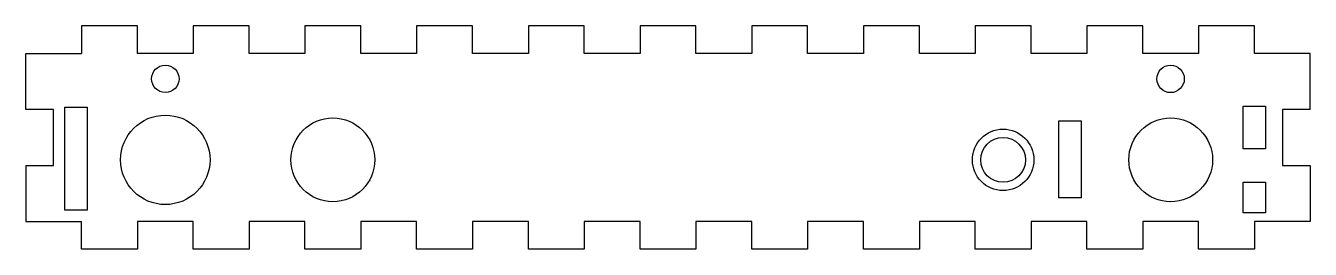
# Model space of a CAD drawing. Header units: millimetres. Extents: x -120 to 110, y -35 to 5.
import ezdxf

# ---------------------------------------------------------------- set-up
doc = ezdxf.new("R2010")
doc.units = ezdxf.units.MM
doc.layers.get('0').update_dxf_attribs({"linetype": 'CONTINUOUS'})

msp = doc.modelspace()

# ---------------------------------------------------------------- linework, layer by layer
for p, q in [((-100, 5), (-110, 5)), ((-110, 5), (-110, 0)), ((-100, 0), (-100, 5)), ((-80, 5), (-90, 5)), ((-90, 5), (-90, 0)), ((-80, 0), (-80, 5)), ((-60, 5), (-70, 5)), ((-70, 5), (-70, 0)), ((-60, 0), (-60, 5)), ((-40, 5), (-50, 5)), ((-50, 5), (-50, 0)), ((-40, 0), (-40, 5)), ((-20, 5), (-30, 5)), ((-30, 5), (-30, 0)), ((-20, 0), (-20, 5)), ((0, 5), (-10, 5)), ((-10, 5), (-10, 0)), ((0, 0), (0, 5)), ((10, 5), (10, 0)), ((20, 5), (10, 5)), ((20, 0), (20, 5)), ((40, 5), (30, 5)), ((30, 5), (30, 0)), ((40, 0), (40, 5)), ((50, 5), (50, 0)), ((60, 5), (50, 5)), ((60, 0), (60, 5)), ((70, 5), (70, 0)), ((80, 5), (70, 5)), ((80, 0), (80, 5)), ((100, 5), (90, 5)), ((90, 5), (90, 0)), ((100, 0), (100, 5)), ((-120, -10), (-120, 0)), ((-120, 0), (-115, 0)), ((-115, 0), (-110, 0)), ((-90, 0), (-100, 0)), ((-70, 0), (-80, 0)), ((-50, 0), (-60, 0)), ((-30, 0), (-40, 0)), ((-10, 0), (-20, 0)), ((10, 0), (0, 0)), ((30, 0), (20, 0)), ((50, 0), (40, 0)), ((70, 0), (60, 0)), ((90, 0), (80, 0)), ((105, 0), (100, 0)), ((110, 0), (105, 0)), ((110, -10), (110, 0)), ((-115, -10), (-120, -10)), ((-115, -20), (-115, -10)), ((105, -10), (105, -20)), ((110, -10), (105, -10)), ((-120, -20), (-115, -20)), ((-120, -20), (-120, -30)), ((105, -20), (110, -20)), ((110, -20), (110, -30)), ((-120, -30), (-115, -30)), ((-115, -30), (-110, -30)), ((-110, -35), (-110, -30)), ((-90, -30), (-100, -30)), ((-100, -30), (-100, -35)), ((-90, -35), (-90, -30)), ((-70, -30), (-80, -30)), ((-80, -30), (-80, -35)), ((-70, -35), (-70, -30)), ((-50, -30), (-60, -30)), ((-60, -30), (-60, -35)), ((-50, -35), (-50, -30)), ((-40, -30), (-40, -35)), ((-30, -30), (-40, -30)), ((-30, -35), (-30, -30)), ((-20, -30), (-20, -35)), ((-10, -30), (-20, -30)), ((-10, -35), (-10, -30)), ((10, -30), (0, -30)), ((0, -30), (0, -35)), ((10, -35), (10, -30)), ((20, -30), (20, -35)), ((30, -30), (20, -30)), ((30, -35), (30, -30)), ((40, -30), (40, -35)), ((50, -30), (40, -30)), ((50, -35), (50, -30)), ((60, -30), (60, -35)), ((70, -30), (60, -30)), ((70, -35), (70, -30)), ((80, -30), (80, -35)), ((90, -30), (80, -30)), ((90, -35), (90, -30)), ((105, -30), (100, -30)), ((100, -30), (100, -35)), ((110, -30), (105, -30)), ((-100, -35), (-110, -35)), ((-80, -35), (-90, -35)), ((-60, -35), (-70, -35)), ((-40, -35), (-50, -35)), ((-20, -35), (-30, -35)), ((0, -35), (-10, -35)), ((20, -35), (10, -35)), ((40, -35), (30, -35)), ((60, -35), (50, -35)), ((80, -35), (70, -35)), ((100, -35), (90, -35))]:
    msp.add_line(p, q)
for points in [[(-109, -9.56), (-109, -28), (-113, -28), (-113, -9.56)], [(98, -17), (98, -9.38), (102, -9.38), (102, -17)], [(65, -25.8), (65, -12), (69, -12), (69, -25.8)], [(98, -28.48), (98, -23), (102, -23), (102, -28.48)]]:
    msp.add_lwpolyline(points, close=True)
for centre, radius in [((-95, -4.5), 2.45), ((84.99, -4.52), 2.45), ((-95, -19), 8), ((-65, -19), 7.5), ((55, -19), 5.5), ((85, -19), 7.5), ((55, -19), 4)]:
    msp.add_circle(centre, radius)

doc.saveas('drawing.dxf')
